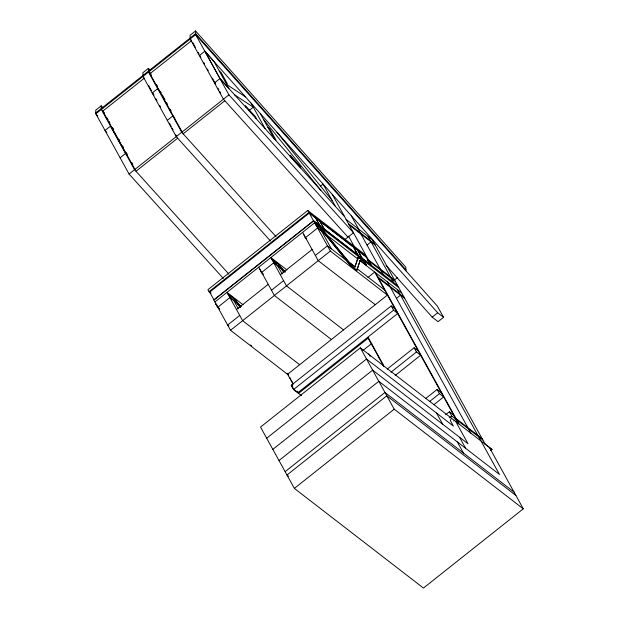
<?xml version="1.0" encoding="UTF-8"?>
<svg xmlns="http://www.w3.org/2000/svg" width="619" height="619" viewBox="0 0 619 619"><rect width="100%" height="100%" fill="white"/><g stroke="black" fill="none" stroke-linecap="round" stroke-linejoin="round"><path stroke-width="0.93" d="M315.35 255.43L327.451 245.82L354.919 267.021L358.285 257.071L364.606 261.961L366.456 265.303L364.359 262.154L360.846 259.446M354.919 267.021L358.285 257.071M356.761 270.371L350.687 265.288L323.938 232.868L350.439 265.481L356.761 270.371L360.126 260.421L366.456 265.303M357.016 270.17L360.126 260.421M451.468 418.204L450.33 420.518L453.41 426.096L366.502 359.005L266.673 438.229M103.133 107.977L101.199 105.81L95.713 110.174L95.852 113.842L129.085 174.04L223.304 278.411M150.301 70.551L148.374 68.384L142.881 72.74L142.981 75.441M405.956 270.843L405.816 267.176L195.542 30.95L190.048 35.306L190.149 38.007M95.813 112.867L195.643 33.65L405.917 269.876M144.482 78.048L102.8 111.126L135.074 169.583M191.65 40.622L149.968 73.692L182.241 132.149M157.698 88.633L152.181 93.012L154.023 95.078M199.349 55.578L204.866 51.207L214.042 61.513L228.914 88.509L219.969 78.559L204.866 51.207M120.117 157.799L125.626 153.419L110.53 126.067L105.013 130.447L106.847 132.505M167.285 120.365L172.794 115.985L174.72 118.113L172.771 116.008M226.678 84.463L245.503 96.904M135.994 171.254L177.676 138.176M183.162 133.82L224.844 100.75M249.178 110.461L253.295 107.195L234.671 94.885M320.348 186.242L323.087 184.067L335.513 206.576M307.759 210.468L308.866 212.479L365.906 256.506L364.792 254.502L307.759 210.468L207.93 289.692L209.036 291.696L210.561 292.872M209.036 291.696L308.866 212.479M313.57 220.906L213.988 299.929L209.679 292.122L309.26 213.098L315.589 217.981L319.891 225.788L313.57 220.906L309.26 213.098M313.609 220.735L213.779 299.96L230.523 330.283L287.556 374.309L387.386 295.093L330.345 251.066L313.609 220.735L397.646 285.607M214.886 301.964L314.715 222.747L398.752 287.618M219.668 309.074L217.555 307.45L215.961 303.906M228.04 294.257L234.616 298.946L240.636 306.351M259.818 269.095L261.419 272.639L263.524 274.271M271.903 259.446L278.48 264.135L285.104 272.29M303.681 234.292L305.275 237.835L306.684 238.919M355.167 266.828L348.837 261.938L322.337 229.324L315.76 224.643L318.576 226.809M217.555 307.45L230.136 297.399L236.466 302.289L240.675 307.473M261.419 272.639L273.993 262.595L280.322 267.478L283.935 271.927M305.275 237.835L317.857 227.784L324.186 232.674M230.144 295.882L234.616 298.946M320.681 228.442L322.337 229.324M236.466 302.289L240.427 307.674M280.322 267.478L283.688 272.128M236.473 309.531L268.228 284.33M280.33 274.72L312.092 249.519M239.731 315.435L227.63 325.045L228.953 326.066M271.486 290.234L283.595 280.631M230.523 330.283L330.345 251.066M344.381 239.986L353.457 232.752L228.906 94.823L195.674 34.618L195.542 30.95M367.021 245.109L371.083 241.882L390.349 276.778M348.837 261.938L336.543 247.314M367.059 260.916L368.413 259.848L394.566 280.036M367.926 277.482L374.727 272.081L458.308 423.481M393.854 280.446L397.638 277.451M396.439 298.397L400.501 295.178L477.922 435.428M301.507 395.642L293.576 389.513L291.24 385.281L391.216 305.941L395.433 309.198L397.769 313.431L297.793 392.771L297.019 391.363M293.576 389.513L393.552 310.181L397.769 313.431M490.457 450.663L491.973 449.464L360.343 347.863L260.522 427.079L294.365 488.399L423.458 588.05L523.287 508.826L489.436 447.514M362.842 350.547L371.895 343.367M432.186 317.145L437.672 312.788L443.56 317.33L438.066 321.687L432.186 317.145L386.094 265.365M272.832 449.379L372.653 370.154L467.995 443.753L455.692 421.462M387.138 369.156L414.088 347.77L418.305 351.027M278.983 460.528L378.813 381.304L499.463 474.448L478.665 436.759M390.976 372.205L416.425 352.002L420.649 355.26L395.193 375.462M285.135 471.678L384.964 392.454L514.056 492.105M294.365 488.399L394.195 409.174L523.287 508.826M425.756 398.45L437.099 389.452L441.316 392.709M429.609 401.491L439.436 393.684L443.661 396.941L433.826 404.749M445.626 414.745L449.409 411.751L453.626 415.009M449.479 417.786L451.746 415.983L455.963 419.241L453.696 421.044M490.372 450.508L491.973 449.464M219.273 71.046L221.13 72.477L227.281 83.627L225.424 82.195M267.934 127.39L269.791 128.822L275.942 139.971L274.085 138.54L260.243 113.455M346.067 219.374L372.228 239.568L485.219 444.256M348.412 223.614L374.565 243.801M349.147 224.952L375.3 245.139M369.148 261.179L395.301 281.374M358.03 257.272L359.438 258.355M317.609 227.985L358.099 259.245M359.624 260.421L401.646 292.857M377.83 276.902L403.983 297.097M378.565 278.241L404.718 298.428M357.117 268.716L384.492 289.854M375.276 304.695L318.243 260.669L302.614 232.349M286.899 269.938L270.851 257.55L286.489 285.87L343.522 329.896M272.6 259.988L277.521 263.787M273.745 262.789L285.204 271.64M455.986 418.49L482.147 438.678M456.729 419.829L482.882 440.016M485.134 444.102L491.881 449.309M331.42 339.506L274.379 295.472L258.75 267.16M515.906 495.448L386.813 395.796L286.984 475.021L288.508 476.197M243.035 304.741L226.995 292.361L242.625 320.681L299.658 364.707M229.881 297.6L241.34 306.444M209.679 292.122L211.087 293.205M215.706 304.099L217.114 305.19M217.78 307.202L219.103 308.223M250.386 344.945L251.794 346.029M292.795 386.248L291.387 385.165L293.723 389.397L297.948 392.655L297.166 391.239M291.24 385.281L292.648 386.364M344.489 216.503L219.938 78.574L214.453 82.931L215.729 84.354M347.963 237.108L223.42 99.179L190.188 38.974L191.472 40.421M275.958 236.597L181.738 132.257L148.506 72.052L151.5 75.41M270.464 240.953L176.253 136.613L143.02 76.408M125.603 153.435L127.553 155.547M228.79 274.031L134.571 169.683L101.338 109.486L104.557 113.091M204.843 51.222L437.672 312.788M151.044 73.971L148.475 71.077L148.374 68.384M157.675 88.656L160.754 92.076M110.507 126.09L113.587 129.503M97.779 116.008L95.852 113.842L195.674 34.618L437.401 306.165L443.56 317.33M322.089 229.525L329.919 239.158M331.126 240.644L335.343 245.828M278.829 265.071L284.253 271.749M234.369 299.139L240.389 306.552M276.979 132.265L332.21 200.579M263.547 119.452L320.835 190.312M368.011 236.311L370.348 240.543M391.084 278.117L393.429 282.357M397.429 289.599L399.766 293.839M351.259 215.706L358.641 229.076M357.883 228.496L360.219 232.729M360.962 234.067L380.221 268.963M380.964 270.302L383.3 274.534M387.301 281.784L389.637 286.024M390.38 287.355L467.802 427.605M468.537 428.944L470.873 433.184M332.271 194.374L371.485 265.419M375.485 272.67L459.066 424.061M391.216 305.941L393.552 310.181M414.088 347.77L416.425 352.002M437.099 389.452L439.436 393.684M449.409 411.751L451.746 415.983M362.208 258.255L357.589 249.89L353.372 246.633L357.991 254.997M348.536 236.187L354.494 246.989M459.561 437.246L465.712 448.388M457.279 441.881L463.43 453.031M436.534 413.066L442.686 424.216M324.24 228.945L319.621 220.581L315.404 217.323L320.023 225.687M251.066 103.149L265.118 128.605M321.571 231.049L331.42 248.884M316.007 224.442L317.857 227.784M368.32 337.695L371.686 343.8M372.042 344.443L375.408 350.54M375.764 351.19L383.308 364.854M383.765 366.463L367.678 337.316L368.437 337.904L298.559 393.359L297.778 391.951M368.731 353.89L370.139 356.428M192.571 42.285L195.333 47.299M198.103 52.313L199.024 53.985M199.945 55.648L200.866 57.319M203.636 62.333L204.556 64.005M207.319 69.011L208.247 70.682M212.394 78.203L215.157 83.209M217.927 88.223L218.847 89.894M219.768 91.566L220.689 93.229M360.343 347.863L394.195 409.174M277.714 265.853L282.187 273.962M272.151 259.253L273.993 262.595M156.638 84.71L157.566 86.405M160.367 91.48L161.304 93.167M162.232 94.862L165.033 99.938M166.434 102.468L167.37 104.162M170.171 109.238L171.107 110.925M148.63 85.569L151.392 90.575M152.313 92.246L153.241 93.918M156.003 98.932L156.924 100.603M159.694 105.609L160.615 107.28M169.374 123.15L171.215 126.485M172.144 128.156L173.065 129.828M175.827 134.841L176.748 136.513M287.796 373.868L288.74 375.586M289.677 377.281L290.613 378.967M291.209 380.043L292.485 382.356M287.046 373.303L293.12 384.306M233.85 300.664L238.323 308.773M228.287 294.056L230.136 297.399M107.133 117.92L108.062 119.606M108.998 121.301L109.934 122.988M112.735 128.063L113.664 129.758M118.802 139.058L119.738 140.745M122.539 145.821L123.467 147.515M126.268 152.584L127.205 154.278M131.87 162.735L132.806 164.422M228.914 94.854L129.085 174.04M256.018 118.538L255.902 117.27L245.472 105.717L245.588 106.979M101.199 105.81L101.307 108.511M353.557 247.291L319.806 221.238L324.116 229.045L357.859 255.098L353.557 247.291M366.208 257.063L357.774 250.548L362.084 258.355L370.518 264.87L366.208 257.063M300.563 166.72L290.133 155.176L290.257 156.452L300.687 167.997L300.563 166.72"/></g></svg>
